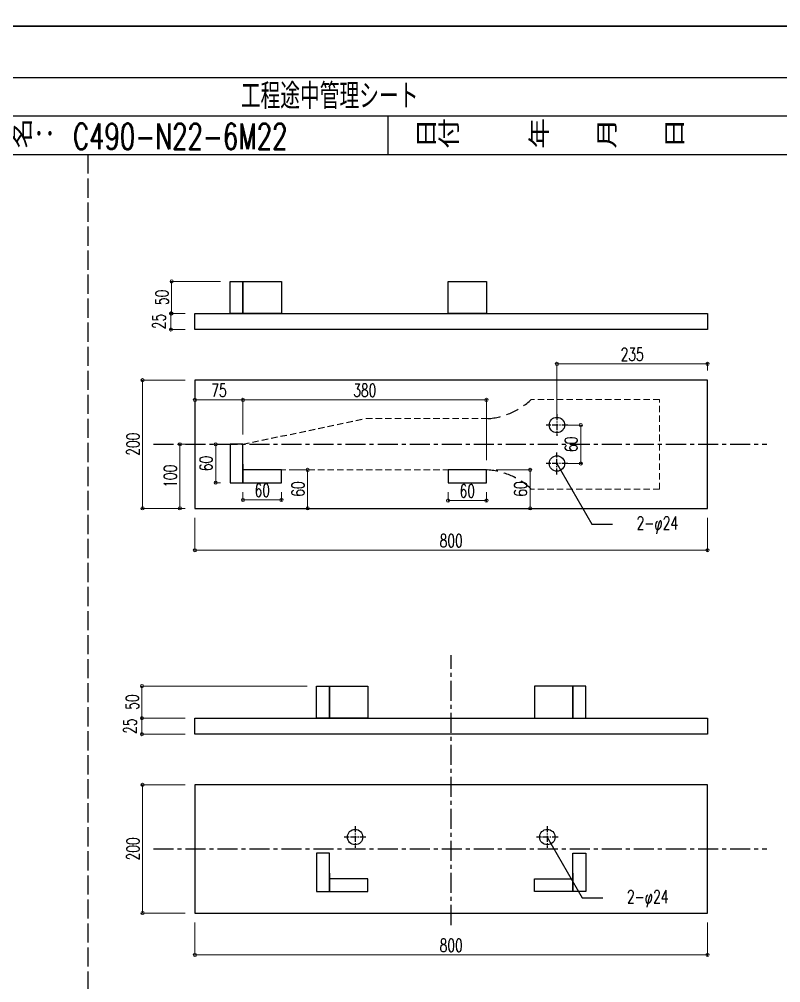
# Model space of a CAD drawing. Header units: millimetres. Extents: x 0 to 29624, y 0 to 14691.
# Drawn here: x 4548 to 5736, y 3259 to 4763 of the extents above; entities that cross this region are included whole.
import ezdxf

# ---------------------------------------------------------------- set-up
doc = ezdxf.new("R2010")
doc.units = ezdxf.units.MM
doc.header["$LTSCALE"] = 5
for name, pattern in [('CENTER1', [10, 6.25, -1.25, 1.25, -1.25]), ('DASHED', [7.5, 6, -1.5]), ('HASEN', [3, 2, -1]), ('JIS_08_50', [53, 50, -1.125, 0.75, -1.125])]:
    doc.linetypes.add(name, pattern=pattern)
doc.layers.get('0').update_dxf_attribs({"color": 255})
doc.layers.get('DEFPOINTS').update_dxf_attribs({"color": 255})
for name, color, linetype in [('CENTER', 2, 'JIS_08_50'), ('LAYER6', 7, 'Continuous'), ('変位計', 7, 'Continuous'), ('寸法', 4, 'Continuous'), ('溶接', 241, 'Continuous'), ('金物', 142, 'Continuous')]:
    doc.layers.add(name, color=color, linetype=linetype)
doc.styles.add('KANJI', font='simplex.shx', dxfattribs={"width": 0.7, "bigfont": 'extfont2.shx'})
doc.styles.get("Standard").update_dxf_attribs({"font": 'simplex.shx', "width": 0.7, "height": 2.5, "bigfont": '@extfont2.shx'})
doc.styles.add('SUNPOU', font='simplex.shx', dxfattribs={"width": 0.7, "bigfont": 'extfont2.shx'})
doc.dimstyles.new('一般寸法-小さめ', dxfattribs={"dimscale": 10, "dimtxt": 2, "dimasz": 0.5, "dimexe": 0.125, "dimexo": 1.5, "dimgap": 0.5, "dimtad": 1, "dimtxsty": 'KANJI', "dimblk": 'ORIGIN', "dimcen": 0, "dimclrd": 256, "dimclre": 256, "dimclrt": 256, "dimadec": 0, "dimazin": 0, "dimtfac": 1, "dimtmove": 2, "dimatfit": 2, "dimfxl": 0, "dimtolj": 2, "dimlwd": 5, "dimlwe": 5, "dimarcsym": 0})

# ---------------------------------------------------------------- blocks, each defined once
blk = doc.blocks.new('_Origin')
at = {"color": 0, "linetype": 'ByBlock', "lineweight": -2}
blk.add_line((0, 0), (-1, 0), dxfattribs=at)
blk.add_circle((0, 0), 0.5, dxfattribs=at)
blk = doc.blocks.new('*D701')
at = {"layer": 'DEFPOINTS', "color": 0, "linetype": 'Continuous', "transparency": 16777216}
for p in [(4822.2, 3999.7), (5622.2, 3999.7), (5622.2, 3934.2)]:
    blk.add_point(p, dxfattribs=at)
at = {"layer": '寸法', "linetype": 'Continuous', "lineweight": 5, "transparency": 16777216}
for p, q in [((4822.2, 3984.7), (4822.2, 3933)), ((5622.2, 3984.7), (5622.2, 3933)), ((4827.2, 3934.2), (5617.2, 3934.2))]:
    blk.add_line(p, q, dxfattribs=at)
at = {"layer": '寸法', "linetype": 'Continuous', "lineweight": 5, "transparency": 16777216, "xscale": 5, "yscale": 5, "zscale": 5, "rotation": 180}
blk.add_blockref('_Origin', (4822.2, 3934.2), dxfattribs=at)
at = {"layer": '寸法', "linetype": 'Continuous', "lineweight": 5, "transparency": 16777216, "xscale": 5, "yscale": 5, "zscale": 5}
blk.add_blockref('_Origin', (5622.2, 3934.2), dxfattribs=at)
at = {"layer": '寸法', "linetype": 'Continuous', "transparency": 16777216, "insert": (5222.2, 3949.2), "char_height": 20, "attachment_point": 5, "style": 'KANJI'}
blk.add_mtext('\\A2;800', dxfattribs=at)
blk = doc.blocks.new('*D702')
at = {"layer": 'DEFPOINTS', "color": 0, "linetype": 'Continuous', "transparency": 16777216}
for p in [(4822.2, 4199.7), (4740.5, 3999.7), (4822.2, 3999.7)]:
    blk.add_point(p, dxfattribs=at)
at = {"layer": '寸法', "linetype": 'Continuous', "lineweight": 5, "transparency": 16777216}
for p, q in [((4807.2, 4199.7), (4739.3, 4199.7)), ((4740.5, 4194.7), (4740.5, 4004.7)), ((4807.2, 3999.7), (4739.3, 3999.7))]:
    blk.add_line(p, q, dxfattribs=at)
at = {"layer": '寸法', "linetype": 'Continuous', "lineweight": 5, "transparency": 16777216, "xscale": 5, "yscale": 5, "zscale": 5}
for p, rotation in [((4740.5, 4199.7), 90), ((4740.5, 3999.7), 270)]:
    blk.add_blockref('_Origin', p, dxfattribs=dict(at, rotation=rotation))
at = {"layer": '寸法', "linetype": 'Continuous', "transparency": 16777216, "insert": (4725.5, 4099.7), "char_height": 20, "attachment_point": 5, "rotation": 90, "style": 'KANJI'}
blk.add_mtext('\\A2;200', dxfattribs=at)
blk = doc.blocks.new('*D703')
at = {"layer": 'DEFPOINTS', "color": 0, "linetype": 'Continuous', "transparency": 16777216}
for p in [(4877.2, 4099.7), (4854.6, 4039.7), (4877.2, 4039.7)]:
    blk.add_point(p, dxfattribs=at)
at = {"layer": '寸法', "linetype": 'Continuous', "lineweight": 5, "transparency": 16777216}
for p, q in [((4862.2, 4099.7), (4853.3, 4099.7)), ((4854.6, 4094.7), (4854.6, 4044.7)), ((4862.2, 4039.7), (4853.3, 4039.7))]:
    blk.add_line(p, q, dxfattribs=at)
at = {"layer": '寸法', "linetype": 'Continuous', "lineweight": 5, "transparency": 16777216, "xscale": 5, "yscale": 5, "zscale": 5}
for p, rotation in [((4854.6, 4099.7), 90), ((4854.6, 4039.7), 270)]:
    blk.add_blockref('_Origin', p, dxfattribs=dict(at, rotation=rotation))
at = {"layer": '寸法', "linetype": 'Continuous', "transparency": 16777216, "insert": (4839.6, 4069.7), "char_height": 20, "attachment_point": 5, "rotation": 90, "style": 'KANJI'}
blk.add_mtext('\\A2;60', dxfattribs=at)
blk = doc.blocks.new('*D704')
at = {"layer": 'DEFPOINTS', "color": 0, "linetype": 'Continuous', "transparency": 16777216}
for p in [(5217.2, 4039.7), (5277.2, 4039.7), (5277.2, 4011.8)]:
    blk.add_point(p, dxfattribs=at)
at = {"layer": '寸法', "linetype": 'Continuous', "lineweight": 5, "transparency": 16777216}
for p, q in [((5217.2, 4024.7), (5217.2, 4010.6)), ((5277.2, 4024.7), (5277.2, 4010.6)), ((5222.2, 4011.8), (5272.2, 4011.8))]:
    blk.add_line(p, q, dxfattribs=at)
at = {"layer": '寸法', "linetype": 'Continuous', "lineweight": 5, "transparency": 16777216, "xscale": 5, "yscale": 5, "zscale": 5, "rotation": 180}
blk.add_blockref('_Origin', (5217.2, 4011.8), dxfattribs=at)
at = {"layer": '寸法', "linetype": 'Continuous', "lineweight": 5, "transparency": 16777216, "xscale": 5, "yscale": 5, "zscale": 5}
blk.add_blockref('_Origin', (5277.2, 4011.8), dxfattribs=at)
at = {"layer": '寸法', "linetype": 'Continuous', "transparency": 16777216, "insert": (5247.2, 4026.8), "char_height": 20, "attachment_point": 5, "style": 'KANJI'}
blk.add_mtext('\\A2;60', dxfattribs=at)
blk = doc.blocks.new('*D706')
at = {"layer": 'DEFPOINTS', "color": 0, "linetype": 'Continuous', "transparency": 16777216}
for p in [(4897.2, 4039.7), (4957.2, 4039.7), (4957.2, 4012.8)]:
    blk.add_point(p, dxfattribs=at)
at = {"layer": '寸法', "linetype": 'Continuous', "lineweight": 5, "transparency": 16777216}
for p, q in [((4897.2, 4024.7), (4897.2, 4011.6)), ((4957.2, 4024.7), (4957.2, 4011.6)), ((4902.2, 4012.8), (4952.2, 4012.8))]:
    blk.add_line(p, q, dxfattribs=at)
at = {"layer": '寸法', "linetype": 'Continuous', "lineweight": 5, "transparency": 16777216, "xscale": 5, "yscale": 5, "zscale": 5, "rotation": 180}
blk.add_blockref('_Origin', (4897.2, 4012.8), dxfattribs=at)
at = {"layer": '寸法', "linetype": 'Continuous', "lineweight": 5, "transparency": 16777216, "xscale": 5, "yscale": 5, "zscale": 5}
blk.add_blockref('_Origin', (4957.2, 4012.8), dxfattribs=at)
at = {"layer": '寸法', "linetype": 'Continuous', "transparency": 16777216, "insert": (4927.2, 4027.8), "char_height": 20, "attachment_point": 5, "style": 'KANJI'}
blk.add_mtext('\\A2;60', dxfattribs=at)
blk = doc.blocks.new('*D707')
at = {"layer": 'DEFPOINTS', "color": 0, "linetype": 'Continuous', "transparency": 16777216}
for p in [(4822.2, 4303.8), (4784.8, 4278.8), (4822.2, 4278.8)]:
    blk.add_point(p, dxfattribs=at)
at = {"layer": '寸法', "linetype": 'Continuous', "lineweight": 5, "transparency": 16777216}
for p, q in [((4807.2, 4303.8), (4783.6, 4303.8)), ((4784.8, 4298.8), (4784.8, 4283.8)), ((4807.2, 4278.8), (4783.6, 4278.8))]:
    blk.add_line(p, q, dxfattribs=at)
at = {"layer": '寸法', "linetype": 'Continuous', "lineweight": 5, "transparency": 16777216, "xscale": 5, "yscale": 5, "zscale": 5}
for p, rotation in [((4784.8, 4303.8), 90), ((4784.8, 4278.8), 270)]:
    blk.add_blockref('_Origin', p, dxfattribs=dict(at, rotation=rotation))
at = {"layer": '寸法', "linetype": 'Continuous', "transparency": 16777216, "insert": (4766.1, 4291.3), "char_height": 20, "attachment_point": 5, "rotation": 90, "style": 'KANJI'}
blk.add_mtext('\\A2;25', dxfattribs=at)
blk = doc.blocks.new('*D708')
at = {"layer": 'DEFPOINTS', "color": 0, "linetype": 'Continuous', "transparency": 16777216}
for p in [(4785.8, 4353.8), (4877.2, 4353.8), (4822.2, 4303.8)]:
    blk.add_point(p, dxfattribs=at)
at = {"layer": '寸法', "linetype": 'Continuous', "lineweight": 5, "transparency": 16777216}
for p, q in [((4862.2, 4353.8), (4784.6, 4353.8)), ((4785.8, 4308.8), (4785.8, 4348.8)), ((4807.2, 4303.8), (4784.6, 4303.8))]:
    blk.add_line(p, q, dxfattribs=at)
at = {"layer": '寸法', "linetype": 'Continuous', "lineweight": 5, "transparency": 16777216, "xscale": 5, "yscale": 5, "zscale": 5}
for p, rotation in [((4785.8, 4353.8), 90), ((4785.8, 4303.8), 270)]:
    blk.add_blockref('_Origin', p, dxfattribs=dict(at, rotation=rotation))
at = {"layer": '寸法', "linetype": 'Continuous', "transparency": 16777216, "insert": (4770.8, 4328.8), "char_height": 20, "attachment_point": 5, "rotation": 90, "style": 'KANJI'}
blk.add_mtext('\\A2;50', dxfattribs=at)
blk = doc.blocks.new('*D709')
at = {"layer": 'DEFPOINTS', "color": 0, "linetype": 'Continuous', "transparency": 16777216}
for p in [(5277.2, 4168.9), (4897.2, 4099.7), (5277.2, 4059.7)]:
    blk.add_point(p, dxfattribs=at)
at = {"layer": '寸法', "linetype": 'Continuous', "lineweight": 5, "transparency": 16777216}
for p, q in [((4897.2, 4114.7), (4897.2, 4170.2)), ((4902.2, 4168.9), (5272.2, 4168.9)), ((5277.2, 4074.7), (5277.2, 4170.2))]:
    blk.add_line(p, q, dxfattribs=at)
at = {"layer": '寸法', "linetype": 'Continuous', "lineweight": 5, "transparency": 16777216, "xscale": 5, "yscale": 5, "zscale": 5, "rotation": 180}
blk.add_blockref('_Origin', (4897.2, 4168.9), dxfattribs=at)
at = {"layer": '寸法', "linetype": 'Continuous', "lineweight": 5, "transparency": 16777216, "xscale": 5, "yscale": 5, "zscale": 5}
blk.add_blockref('_Origin', (5277.2, 4168.9), dxfattribs=at)
at = {"layer": '寸法', "linetype": 'Continuous', "transparency": 16777216, "insert": (5087.2, 4183.9), "char_height": 20, "attachment_point": 5, "style": 'KANJI'}
blk.add_mtext('\\A2;380', dxfattribs=at)
blk = doc.blocks.new('*D692')
at = {"layer": 'DEFPOINTS', "color": 0, "linetype": 'Continuous', "transparency": 16777216}
for p in [(5622.2, 4225.1), (5622.2, 4199.7), (5387.2, 4129.7)]:
    blk.add_point(p, dxfattribs=at)
at = {"layer": '寸法', "linetype": 'Continuous', "lineweight": 5, "transparency": 16777216}
for p, q in [((5387.2, 4144.7), (5387.2, 4226.4)), ((5392.2, 4225.1), (5617.2, 4225.1)), ((5622.2, 4214.7), (5622.2, 4226.4))]:
    blk.add_line(p, q, dxfattribs=at)
at = {"layer": '寸法', "linetype": 'Continuous', "lineweight": 5, "transparency": 16777216, "xscale": 5, "yscale": 5, "zscale": 5, "rotation": 180}
blk.add_blockref('_Origin', (5387.2, 4225.1), dxfattribs=at)
at = {"layer": '寸法', "linetype": 'Continuous', "lineweight": 5, "transparency": 16777216, "xscale": 5, "yscale": 5, "zscale": 5}
blk.add_blockref('_Origin', (5622.2, 4225.1), dxfattribs=at)
at = {"layer": '寸法', "linetype": 'Continuous', "transparency": 16777216, "insert": (5504.7, 4240.1), "char_height": 20, "attachment_point": 5, "style": 'KANJI'}
blk.add_mtext('\\A2;235', dxfattribs=at)
blk = doc.blocks.new('*D693')
at = {"layer": 'DEFPOINTS', "color": 0, "linetype": 'Continuous', "transparency": 16777216}
for p in [(5387.2, 4129.7), (5387.2, 4069.7), (5424.4, 4069.7)]:
    blk.add_point(p, dxfattribs=at)
at = {"layer": '寸法', "linetype": 'Continuous', "lineweight": 5, "transparency": 16777216}
for p, q in [((5402.2, 4129.7), (5425.6, 4129.7)), ((5424.4, 4124.7), (5424.4, 4074.7)), ((5402.2, 4069.7), (5425.6, 4069.7))]:
    blk.add_line(p, q, dxfattribs=at)
at = {"layer": '寸法', "linetype": 'Continuous', "lineweight": 5, "transparency": 16777216, "xscale": 5, "yscale": 5, "zscale": 5}
for p, rotation in [((5424.4, 4129.7), 90), ((5424.4, 4069.7), 270)]:
    blk.add_blockref('_Origin', p, dxfattribs=dict(at, rotation=rotation))
at = {"layer": '寸法', "linetype": 'Continuous', "transparency": 16777216, "insert": (5409.4, 4099.7), "char_height": 20, "attachment_point": 5, "rotation": 90, "style": 'KANJI'}
blk.add_mtext('\\A2;60', dxfattribs=at)
blk = doc.blocks.new('*D694')
at = {"layer": 'DEFPOINTS', "color": 0, "linetype": 'Continuous', "transparency": 16777216}
for p in [(4822.2, 3368.2), (5622.2, 3368.2), (5622.2, 3302.7)]:
    blk.add_point(p, dxfattribs=at)
at = {"layer": '寸法', "linetype": 'Continuous', "lineweight": 5, "transparency": 16777216}
for p, q in [((4822.2, 3353.2), (4822.2, 3301.5)), ((5622.2, 3353.2), (5622.2, 3301.5)), ((4827.2, 3302.7), (5617.2, 3302.7))]:
    blk.add_line(p, q, dxfattribs=at)
at = {"layer": '寸法', "linetype": 'Continuous', "lineweight": 5, "transparency": 16777216, "xscale": 5, "yscale": 5, "zscale": 5, "rotation": 180}
blk.add_blockref('_Origin', (4822.2, 3302.7), dxfattribs=at)
at = {"layer": '寸法', "linetype": 'Continuous', "lineweight": 5, "transparency": 16777216, "xscale": 5, "yscale": 5, "zscale": 5}
blk.add_blockref('_Origin', (5622.2, 3302.7), dxfattribs=at)
at = {"layer": '寸法', "linetype": 'Continuous', "transparency": 16777216, "insert": (5222.2, 3317.7), "char_height": 20, "attachment_point": 5, "style": 'KANJI'}
blk.add_mtext('\\A2;800', dxfattribs=at)
blk = doc.blocks.new('*D695')
at = {"layer": 'DEFPOINTS', "color": 0, "linetype": 'Continuous', "transparency": 16777216}
for p in [(4822.2, 3568.2), (4740.5, 3368.2), (4822.2, 3368.2)]:
    blk.add_point(p, dxfattribs=at)
at = {"layer": '寸法', "linetype": 'Continuous', "lineweight": 5, "transparency": 16777216}
for p, q in [((4807.2, 3568.2), (4739.3, 3568.2)), ((4740.5, 3563.2), (4740.5, 3373.2)), ((4807.2, 3368.2), (4739.3, 3368.2))]:
    blk.add_line(p, q, dxfattribs=at)
at = {"layer": '寸法', "linetype": 'Continuous', "lineweight": 5, "transparency": 16777216, "xscale": 5, "yscale": 5, "zscale": 5}
for p, rotation in [((4740.5, 3568.2), 90), ((4740.5, 3368.2), 270)]:
    blk.add_blockref('_Origin', p, dxfattribs=dict(at, rotation=rotation))
at = {"layer": '寸法', "linetype": 'Continuous', "transparency": 16777216, "insert": (4725.5, 3468.2), "char_height": 20, "attachment_point": 5, "rotation": 90, "style": 'KANJI'}
blk.add_mtext('\\A2;200', dxfattribs=at)
blk = doc.blocks.new('*D696')
at = {"layer": 'DEFPOINTS', "color": 0, "linetype": 'Continuous', "transparency": 16777216}
for p in [(4739.5, 3672.3), (4822.2, 3672.3), (4822.2, 3647.3)]:
    blk.add_point(p, dxfattribs=at)
at = {"layer": '寸法', "linetype": 'Continuous', "lineweight": 5, "transparency": 16777216}
for p, q in [((4807.2, 3672.3), (4738.3, 3672.3)), ((4739.5, 3652.3), (4739.5, 3667.3)), ((4807.2, 3647.3), (4738.3, 3647.3))]:
    blk.add_line(p, q, dxfattribs=at)
at = {"layer": '寸法', "linetype": 'Continuous', "lineweight": 5, "transparency": 16777216, "xscale": 5, "yscale": 5, "zscale": 5}
for p, rotation in [((4739.5, 3672.3), 90), ((4739.5, 3647.3), 270)]:
    blk.add_blockref('_Origin', p, dxfattribs=dict(at, rotation=rotation))
at = {"layer": '寸法', "linetype": 'Continuous', "transparency": 16777216, "insert": (4720.8, 3659.8), "char_height": 20, "attachment_point": 5, "rotation": 90, "style": 'KANJI'}
blk.add_mtext('\\A2;25', dxfattribs=at)
blk = doc.blocks.new('*D698')
at = {"layer": 'DEFPOINTS', "color": 0, "linetype": 'Continuous', "transparency": 16777216}
for p in [(5277.2, 4059.7), (5277.2, 3999.7), (5345.4, 3999.7)]:
    blk.add_point(p, dxfattribs=at)
at = {"layer": '寸法', "linetype": 'Continuous', "lineweight": 5, "transparency": 16777216}
for p, q in [((5292.2, 4059.7), (5346.6, 4059.7)), ((5345.4, 4054.7), (5345.4, 4004.7)), ((5292.2, 3999.7), (5346.6, 3999.7))]:
    blk.add_line(p, q, dxfattribs=at)
at = {"layer": '寸法', "linetype": 'Continuous', "lineweight": 5, "transparency": 16777216, "xscale": 5, "yscale": 5, "zscale": 5}
for p, rotation in [((5345.4, 4059.7), 90), ((5345.4, 3999.7), 270)]:
    blk.add_blockref('_Origin', p, dxfattribs=dict(at, rotation=rotation))
at = {"layer": '寸法', "linetype": 'Continuous', "transparency": 16777216, "insert": (5330.4, 4029.7), "char_height": 20, "attachment_point": 5, "rotation": 90, "style": 'KANJI'}
blk.add_mtext('\\A2;60', dxfattribs=at)
blk = doc.blocks.new('*D699')
at = {"layer": 'DEFPOINTS', "color": 0, "linetype": 'Continuous', "transparency": 16777216}
for p in [(4957.2, 4059.7), (4957.2, 3999.7), (4998.1, 3999.7)]:
    blk.add_point(p, dxfattribs=at)
at = {"layer": '寸法', "linetype": 'Continuous', "lineweight": 5, "transparency": 16777216}
for p, q in [((4972.2, 4059.7), (4999.3, 4059.7)), ((4998.1, 4054.7), (4998.1, 4004.7)), ((4972.2, 3999.7), (4999.3, 3999.7))]:
    blk.add_line(p, q, dxfattribs=at)
at = {"layer": '寸法', "linetype": 'Continuous', "lineweight": 5, "transparency": 16777216, "xscale": 5, "yscale": 5, "zscale": 5}
for p, rotation in [((4998.1, 4059.7), 90), ((4998.1, 3999.7), 270)]:
    blk.add_blockref('_Origin', p, dxfattribs=dict(at, rotation=rotation))
at = {"layer": '寸法', "linetype": 'Continuous', "transparency": 16777216, "insert": (4983.1, 4029.7), "char_height": 20, "attachment_point": 5, "rotation": 90, "style": 'KANJI'}
blk.add_mtext('\\A2;60', dxfattribs=at)
blk = doc.blocks.new('*D700')
at = {"layer": 'DEFPOINTS', "color": 0, "linetype": 'Continuous', "transparency": 16777216}
for p in [(4822.2, 4168.9), (4822.2, 4099.7), (4897.2, 4099.7)]:
    blk.add_point(p, dxfattribs=at)
at = {"layer": '寸法', "linetype": 'Continuous', "lineweight": 5, "transparency": 16777216}
for p, q in [((4822.2, 4114.7), (4822.2, 4170.2)), ((4892.2, 4168.9), (4827.2, 4168.9)), ((4897.2, 4114.7), (4897.2, 4170.2))]:
    blk.add_line(p, q, dxfattribs=at)
at = {"layer": '寸法', "linetype": 'Continuous', "lineweight": 5, "transparency": 16777216, "xscale": 5, "yscale": 5, "zscale": 5, "rotation": 180}
blk.add_blockref('_Origin', (4822.2, 4168.9), dxfattribs=at)
at = {"layer": '寸法', "linetype": 'Continuous', "lineweight": 5, "transparency": 16777216, "xscale": 5, "yscale": 5, "zscale": 5}
blk.add_blockref('_Origin', (4897.2, 4168.9), dxfattribs=at)
at = {"layer": '寸法', "linetype": 'Continuous', "transparency": 16777216, "insert": (4859.7, 4183.9), "char_height": 20, "attachment_point": 5, "style": 'KANJI'}
blk.add_mtext('\\A2;75', dxfattribs=at)
blk = doc.blocks.new('*D691')
at = {"layer": 'DEFPOINTS', "color": 0, "linetype": 'Continuous', "transparency": 16777216}
for p in [(4822.2, 4099.7), (4798.7, 3999.7), (4822.2, 3999.7)]:
    blk.add_point(p, dxfattribs=at)
at = {"layer": '寸法', "linetype": 'Continuous', "lineweight": 5, "transparency": 16777216}
for p, q in [((4807.2, 4099.7), (4797.4, 4099.7)), ((4798.7, 4094.7), (4798.7, 4004.7)), ((4807.2, 3999.7), (4797.4, 3999.7))]:
    blk.add_line(p, q, dxfattribs=at)
at = {"layer": '寸法', "linetype": 'Continuous', "lineweight": 5, "transparency": 16777216, "xscale": 5, "yscale": 5, "zscale": 5}
for p, rotation in [((4798.7, 4099.7), 90), ((4798.7, 3999.7), 270)]:
    blk.add_blockref('_Origin', p, dxfattribs=dict(at, rotation=rotation))
at = {"layer": '寸法', "linetype": 'Continuous', "transparency": 16777216, "insert": (4783.7, 4049.7), "char_height": 20, "attachment_point": 5, "rotation": 90, "style": 'KANJI'}
blk.add_mtext('\\A2;100', dxfattribs=at)
blk = doc.blocks.new('*D697')
at = {"layer": 'DEFPOINTS', "color": 0, "linetype": 'Continuous', "transparency": 16777216}
for p in [(4739.5, 3722.3), (5012.2, 3722.3), (4822.2, 3672.3)]:
    blk.add_point(p, dxfattribs=at)
at = {"layer": '寸法', "linetype": 'Continuous', "lineweight": 5, "transparency": 16777216}
for p, q in [((4997.2, 3722.3), (4738.3, 3722.3)), ((4739.5, 3677.3), (4739.5, 3717.3)), ((4807.2, 3672.3), (4738.3, 3672.3))]:
    blk.add_line(p, q, dxfattribs=at)
at = {"layer": '寸法', "linetype": 'Continuous', "lineweight": 5, "transparency": 16777216, "xscale": 5, "yscale": 5, "zscale": 5}
for p, rotation in [((4739.5, 3722.3), 90), ((4739.5, 3672.3), 270)]:
    blk.add_blockref('_Origin', p, dxfattribs=dict(at, rotation=rotation))
at = {"layer": '寸法', "linetype": 'Continuous', "transparency": 16777216, "insert": (4724.5, 3697.3), "char_height": 20, "attachment_point": 5, "rotation": 90, "style": 'KANJI'}
blk.add_mtext('\\A2;50', dxfattribs=at)

msp = doc.modelspace()

# ---------------------------------------------------------------- linework, layer by layer
at = {"linetype": 'Continuous', "lineweight": -3}
for p, q in [((3444, 4612), (6648, 4612)), ((5124, 4552), (5124, 4612)), ((3444, 4552), (6648, 4552))]:
    msp.add_line(p, q, dxfattribs=at)
at = {"linetype": 'DASHED', "lineweight": -3}
msp.add_line((4654.899, 4552), (4654.899, 3076), dxfattribs=at)
at = {"linetype": 'Continuous', "lineweight": -3}
for points in [[(3364, 7128), (6728, 7128), (6728, 4752), (3364, 4752)], [(3364, 4752), (6728, 4752), (6728, 2376), (3364, 2376)], [(3444, 4672), (6648, 4672), (6648, 2456), (3444, 2456)]]:
    msp.add_lwpolyline(points, close=True, dxfattribs=at)
at = {"layer": 'CENTER', "linetype": 'HASEN', "lineweight": 18}
for p, q in [((5547.185, 4169.727), (5347.185, 4169.727)), ((5547.185, 4029.727), (5547.185, 4169.727)), ((5279.185, 4139.727), (5087.185, 4139.727)), ((5279.185, 4059.727), (4897.185, 4059.727)), ((5547.185, 4029.727), (5347.185, 4029.727))]:
    msp.add_line(p, q, dxfattribs=at)
at = {"layer": 'CENTER', "linetype": 'HASEN'}
msp.add_line((4897.185, 4099.727), (5087.185, 4139.727), dxfattribs=at)
at = {"layer": 'CENTER', "linetype": 'CENTER1'}
for p, q in [((4757.403, 4099.727), (5714.7, 4099.727)), ((5222.185, 3349.509), (5222.185, 3770.46)), ((4757.403, 3468.217), (5714.7, 3468.217))]:
    msp.add_line(p, q, dxfattribs=at)
at = {"layer": 'CENTER', "linetype": 'HASEN', "ltscale": 2}
for centre, start, end in [((5271.395, 4249.451), 274.060941, 313.550946), ((5271.395, 3950.003), 46.449054, 85.939059)]:
    msp.add_arc(centre, 110, start, end, dxfattribs=at)
at = {"layer": '変位計', "linetype": 'Continuous'}
for points in [[(4877.185, 4353.843), (4897.185, 4353.843), (4897.185, 4303.843), (4877.185, 4303.843)], [(4897.185, 4353.843), (4957.185, 4353.843), (4957.185, 4303.843), (4897.185, 4303.843)], [(5217.185, 4353.843), (5277.185, 4353.843), (5277.185, 4303.843), (5217.185, 4303.843)], [(4822.185, 4303.843), (5622.185, 4303.843), (5622.185, 4278.843), (4822.185, 4278.843)], [(4822.185, 3999.727), (5622.185, 3999.727), (5622.185, 4199.727), (4822.185, 4199.727)], [(4897.185, 4039.727), (4897.185, 4099.727), (4877.185, 4099.727), (4877.185, 4039.727)], [(4897.185, 4039.727), (4957.185, 4039.727), (4957.185, 4059.727), (4897.185, 4059.727)], [(5217.185, 4039.727), (5277.185, 4039.727), (5277.185, 4059.727), (5217.185, 4059.727)], [(5012.185, 3722.333), (5032.185, 3722.333), (5032.185, 3672.333), (5012.185, 3672.333)], [(5032.185, 3722.333), (5092.185, 3722.333), (5092.185, 3672.333), (5032.185, 3672.333)], [(5412.185, 3722.333), (5352.185, 3722.333), (5352.185, 3672.333), (5412.185, 3672.333)], [(5432.185, 3722.333), (5412.185, 3722.333), (5412.185, 3672.333), (5432.185, 3672.333)], [(4822.185, 3672.333), (5622.185, 3672.333), (5622.185, 3647.333), (4822.185, 3647.333)], [(4822.185, 3368.217), (5622.185, 3368.217), (5622.185, 3568.217), (4822.185, 3568.217)], [(5032.185, 3401.717), (5032.185, 3461.717), (5012.185, 3461.717), (5012.185, 3401.717)], [(5412.185, 3401.717), (5412.185, 3461.717), (5432.185, 3461.717), (5432.185, 3401.717)], [(5032.185, 3401.717), (5092.185, 3401.717), (5092.185, 3421.717), (5032.185, 3421.717)], [(5412.185, 3401.717), (5352.185, 3401.717), (5352.185, 3421.717), (5412.185, 3421.717)]]:
    msp.add_lwpolyline(points, close=True, dxfattribs=at)
at = {"layer": '変位計', "ltscale": 2.5}
for centre in [(5387.185, 4129.727), (5387.185, 4069.727), (5072.185, 3486.717), (5372.185, 3486.717)]:
    msp.add_circle(centre, 12, dxfattribs=at)
at = {"layer": '寸法', "linetype": 'CENTER1', "ltscale": 0.3}
for p, q in [((5387.185, 4146.727), (5387.185, 4112.727)), ((5404.185, 4129.727), (5370.185, 4129.727)), ((5387.185, 4052.727), (5387.185, 4086.727)), ((5404.185, 4069.727), (5370.185, 4069.727)), ((5072.185, 3503.717), (5072.185, 3469.717)), ((5372.185, 3503.717), (5372.185, 3469.717)), ((5089.185, 3486.717), (5055.185, 3486.717)), ((5389.185, 3486.717), (5355.185, 3486.717))]:
    msp.add_line(p, q, dxfattribs=at)
at = {"layer": '寸法'}
for p, q in [((5387.185, 4069.727), (5441.829, 3975.081)), ((5441.829, 3975.081), (5473.976, 3975.081)), ((5372.185, 3486.717), (5426.829, 3392.071)), ((5426.829, 3392.071), (5458.976, 3392.071))]:
    msp.add_line(p, q, dxfattribs=at)
at = {"layer": '溶接', "linetype": 'Continuous'}
for p, q in [((4897.185, 4068.427), (4897.185, 4059.727)), ((5032.185, 3430.417), (5032.185, 3421.717)), ((5412.185, 3430.417), (5412.185, 3421.717))]:
    msp.add_line(p, q, dxfattribs=at)
at = {"layer": '金物', "lineweight": 18}
for p, q in [((4897.185, 4099.727), (4897.185, 4059.727)), ((5032.185, 3461.717), (5032.185, 3421.717)), ((5412.185, 3461.717), (5412.185, 3421.717))]:
    msp.add_line(p, q, dxfattribs=at)

# ---------------------------------------------------------------- texts
at = {"layer": 'LAYER6', "color": 0, "linetype": 'Continuous', "lineweight": -3, "style": 'SUNPOU', "width": 0.7}
msp.add_text('工程途中管理シート', height=40, dxfattribs=at).set_placement((4893.829, 4622.926))
at = {"layer": 'LAYER6', "color": 0, "linetype": 'Continuous', "lineweight": -3, "width": 0.8}
for s, p in [('部材名：', (4463.834, 4562.926)), ('日付\u3000\u3000\u3000年\u3000\u3000月\u3000\u3000日', (5165.219, 4562.926))]:
    msp.add_text(s, height=40, dxfattribs=at).set_placement(p)
at = {"layer": 'LAYER6', "color": 0, "linetype": 'Continuous', "lineweight": -3, "insert": (4631.858, 4600.098), "char_height": 40, "width": 435.25964, "attachment_point": 1}
msp.add_mtext('C490-N22-6M22 ', dxfattribs=at)
at = {"layer": '寸法', "char_height": 20, "width": 98.97993, "attachment_point": 3}
for insert in [(5576.363, 3986.805), (5561.363, 3403.795)]:
    msp.add_mtext('2-φ24', dxfattribs=dict(at, insert=insert))

# ---------------------------------------------------------------- dimensions: what is measured, and where the dimension line sits
at = {"layer": '寸法', "linetype": 'Continuous'}
for base, p1, p2, picture, middle in [((4785.819, 4353.843), (4822.185, 4303.843), (4877.185, 4353.843), '*D708', (4770.819, 4328.843)), ((4784.819, 4278.843), (4822.185, 4303.843), (4822.185, 4278.843), '*D707', (4766.069, 4291.343)), ((4740.518, 3999.727), (4822.185, 4199.727), (4822.185, 3999.727), '*D702', (4725.518, 4099.727)), ((5424.367, 4069.727), (5387.185, 4129.727), (5387.185, 4069.727), '*D693', (5409.367, 4099.727)), ((4798.68, 3999.727), (4822.185, 4099.727), (4822.185, 3999.727), '*D691', (4783.68, 4049.727)), ((4854.586, 4039.727), (4877.185, 4099.727), (4877.185, 4039.727), '*D703', (4839.586, 4069.727)), ((4998.082, 3999.727), (4957.185, 4059.727), (4957.185, 3999.727), '*D699', (4983.082, 4029.727)), ((5345.352, 3999.727), (5277.185, 4059.727), (5277.185, 3999.727), '*D698', (5330.352, 4029.727)), ((4739.518, 3722.333), (4822.185, 3672.333), (5012.185, 3722.333), '*D697', (4724.518, 3697.333)), ((4739.518, 3672.333), (4822.185, 3647.333), (4822.185, 3672.333), '*D696', (4720.768, 3659.833)), ((4740.518, 3368.217), (4822.185, 3568.217), (4822.185, 3368.217), '*D695', (4725.518, 3468.217))]:
    dim = msp.add_linear_dim(base=base, p1=p1, p2=p2, angle=90, dimstyle='一般寸法-小さめ', dxfattribs=at)
    dim.commit()
    dim.dimension.update_dxf_attribs({"geometry": picture, "text_midpoint": middle})
for base, p1, p2, picture, middle in [((5622.185, 4225.101), (5387.185, 4129.727), (5622.185, 4199.727), '*D692', (5504.685, 4240.101)), ((4822.185, 4168.917), (4897.185, 4099.727), (4822.185, 4099.727), '*D700', (4859.685, 4183.917)), ((5277.185, 4168.917), (4897.185, 4099.727), (5277.185, 4059.727), '*D709', (5087.185, 4183.917)), ((4957.185, 4012.801), (4897.185, 4039.727), (4957.185, 4039.727), '*D706', (4927.185, 4027.801)), ((5277.185, 4011.801), (5217.185, 4039.727), (5277.185, 4039.727), '*D704', (5247.185, 4026.801)), ((5622.185, 3934.218), (4822.185, 3999.727), (5622.185, 3999.727), '*D701', (5222.185, 3949.218)), ((5622.185, 3302.708), (4822.185, 3368.217), (5622.185, 3368.217), '*D694', (5222.185, 3317.708))]:
    dim = msp.add_linear_dim(base=base, p1=p1, p2=p2, dimstyle='一般寸法-小さめ', dxfattribs=at)
    dim.commit()
    dim.dimension.update_dxf_attribs({"geometry": picture, "text_midpoint": middle})

doc.saveas('drawing.dxf')
